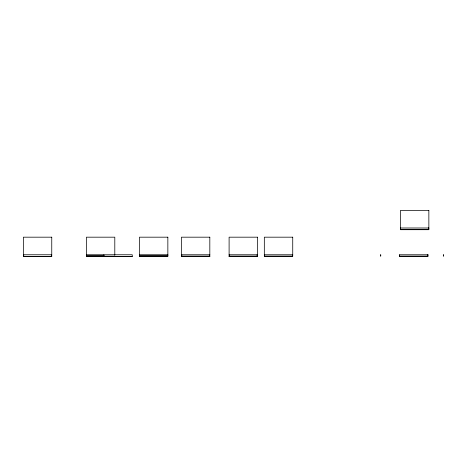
<?xml version="1.0" encoding="UTF-8"?>
<svg xmlns="http://www.w3.org/2000/svg" width="467" height="467" viewBox="0 0 467 467"><rect width="100%" height="100%" fill="white"/><g stroke="black" fill="none" stroke-linecap="round" stroke-linejoin="round"><path stroke-width="0.7" d="M400.452 227.995L428.852 227.995M400.452 229.589L428.852 229.589M400.563 229.7L428.741 229.7M23.35 254.766L51.755 254.766M86.395 254.766L132.249 254.766L132.249 256.581L103.843 256.581L103.843 254.766M139.452 254.766L167.851 254.766M181.412 254.766L209.817 254.766M229.104 254.766L257.504 254.766M264.328 254.766L292.733 254.766M86.506 255.98L104.188 255.98M139.563 255.98L167.851 255.98M104.188 256.091L86.395 256.091L86.395 237.183L114.8 237.183L114.8 255.256M181.412 256.091L209.817 256.091M229.104 256.091L257.504 256.091M86.407 256.202L114.789 256.202M139.464 256.202L167.846 256.202M181.412 256.354L209.817 256.354M229.104 256.354L257.504 256.354M264.328 256.354L292.733 256.354M399.536 256.354L427.935 256.354M23.35 256.471L51.755 256.471M87.294 256.471L87.673 256.471M103.843 256.471L132.249 256.471M151.431 256.471L151.81 256.471M264.445 256.471L292.616 256.471M399.647 256.471L427.825 256.471M443.65 254.766L443.65 256.091M443.539 254.766L443.539 256.091M428.741 227.995L428.741 229.32M427.825 254.766L427.825 256.091M400.563 227.995L400.563 229.32M399.647 254.766L399.647 256.091M380.757 254.766L380.757 256.091M380.646 254.766L380.646 256.091M292.616 254.766L292.616 256.091M264.445 254.766L264.445 256.091M257.13 254.766L257.13 256.354M229.484 254.766L229.484 256.354M209.438 254.766L209.438 256.354M181.791 254.766L181.791 256.354M167.741 254.766L167.741 256.091M139.563 254.766L139.563 256.091M86.506 254.766L86.506 256.091M51.376 254.766L51.376 256.471M23.729 254.766L23.729 256.471M428.852 210.419L400.452 210.419L400.452 229.32L428.852 229.32L428.852 210.419M51.755 237.183L23.35 237.183L23.35 256.581L51.755 256.581L51.755 237.183M167.851 237.183L139.452 237.183L139.452 256.091L167.851 256.091L167.851 237.183M209.817 237.183L181.412 237.183L181.412 256.471L209.817 256.471L209.817 237.183M257.504 237.183L229.104 237.183L229.104 256.471L257.504 256.471L257.504 237.183M292.733 237.183L264.328 237.183L264.328 256.091L292.733 256.091L292.733 237.183M427.935 254.766L399.536 254.766L399.536 256.091L427.935 256.091L427.935 254.766"/></g></svg>
